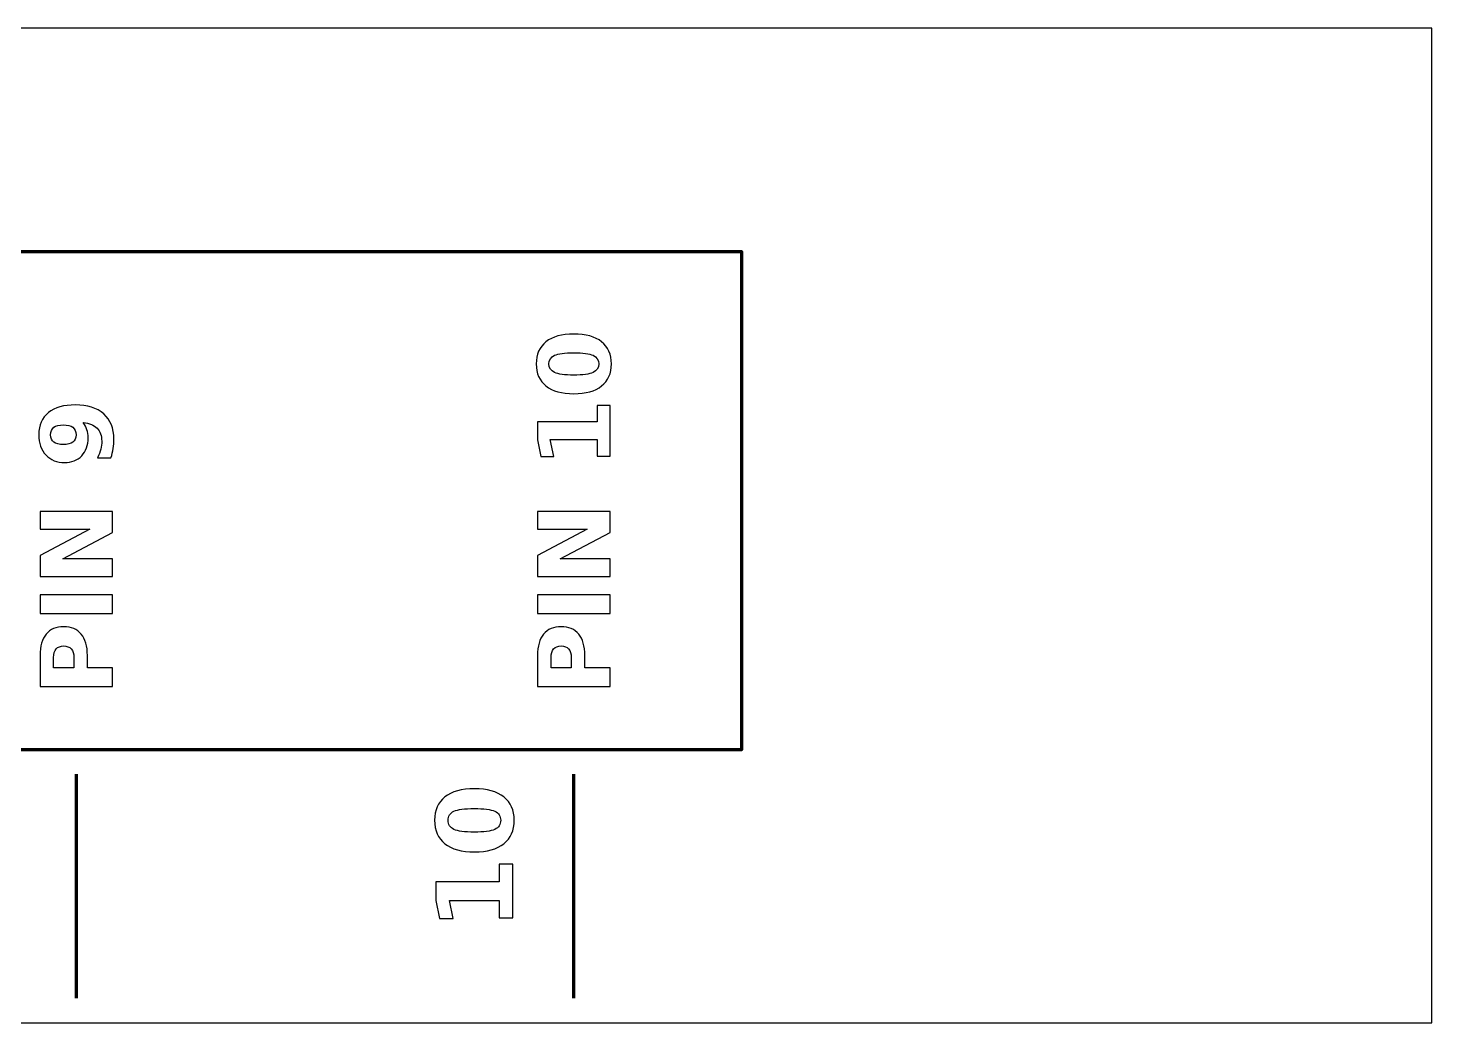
# Model space of a CAD drawing. Header units: centimetres. Extents: x -11.2 to 0.2, y -15.8 to -13.8.
# Drawn here: x -2.597 to 0.225, y -15.85 to -13.85 of the extents above; entities that cross this region are included whole.
import ezdxf

# ---------------------------------------------------------------- set-up
doc = ezdxf.new("R2010")
doc.units = ezdxf.units.CM
doc.header["$MEASUREMENT"] = 0
doc.layers.add('Layer 1', color=7, linetype='Continuous')

msp = doc.modelspace()

# ---------------------------------------------------------------- linework, layer by layer
at = {"layer": 'Layer 1', "color": 7}
msp.add_open_spline([(-11.225, -13.85), (-11.225, -13.85), (0.225, -13.85), (0.225, -13.85), (0.225, -13.85), (0.225, -13.85), (0.225, -15.85), (0.225, -15.85), (0.225, -15.85), (0.225, -15.85), (-11.225, -15.85), (-11.225, -15.85), (-11.225, -15.85), (-11.225, -15.85), (-11.225, -13.85), (-11.225, -13.85)], degree=3, knots=[0, 0, 0, 0, 0.25, 0.25, 0.25, 0.25, 0.5, 0.5, 0.5, 0.5, 0.75, 0.75, 0.75, 0.75, 1, 1, 1, 1], dxfattribs=at)
at = {"layer": 'Layer 1', "color": 250, "lineweight": 100}
msp.add_open_spline([(-10.76251, -15.3), (-10.76251, -15.3), (-10.76251, -14.3), (-10.76251, -14.3), (-10.76251, -14.3), (-10.76251, -14.3), (-1.16251, -14.3), (-1.16251, -14.3), (-1.16251, -14.3), (-1.16251, -14.3), (-1.16251, -15.3), (-1.16251, -15.3), (-1.16251, -15.3), (-1.16251, -15.3), (-10.76251, -15.3), (-10.76251, -15.3)], degree=3, knots=[0, 0, 0, 0, 0.25, 0.25, 0.25, 0.25, 0.5, 0.5, 0.5, 0.5, 0.75, 0.75, 0.75, 0.75, 1, 1, 1, 1], dxfattribs=at)
at = {"layer": 'Layer 1', "color": 250}
for points, knots in [([(-1.49997, -14.46511), (-1.4758, -14.46511), (-1.45717, -14.47031), (-1.44403, -14.48074), (-1.44403, -14.48074), (-1.43093, -14.49114), (-1.42437, -14.50594), (-1.42437, -14.52508), (-1.42437, -14.52508), (-1.42437, -14.54428), (-1.43093, -14.55911), (-1.44403, -14.56951), (-1.44403, -14.56951), (-1.45717, -14.57994), (-1.4758, -14.58514), (-1.49997, -14.58514), (-1.49997, -14.58514), (-1.52417, -14.58514), (-1.54283, -14.57994), (-1.55597, -14.56951), (-1.55597, -14.56951), (-1.56907, -14.55911), (-1.57563, -14.54428), (-1.57563, -14.52508), (-1.57563, -14.52508), (-1.57563, -14.50594), (-1.56907, -14.49114), (-1.55597, -14.48074), (-1.55597, -14.48074), (-1.54283, -14.47031), (-1.52417, -14.46511), (-1.49997, -14.46511)], [0, 0, 0, 0, 0.125, 0.125, 0.125, 0.125, 0.25, 0.25, 0.25, 0.25, 0.375, 0.375, 0.375, 0.375, 0.5, 0.5, 0.5, 0.5, 0.625, 0.625, 0.625, 0.625, 0.75, 0.75, 0.75, 0.75, 0.875, 0.875, 0.875, 0.875, 1, 1, 1, 1]), ([(-1.50023, -14.50271), (-1.51847, -14.50271), (-1.5313, -14.50441), (-1.53877, -14.50784), (-1.53877, -14.50784), (-1.5462, -14.51124), (-1.54993, -14.51701), (-1.54993, -14.52508), (-1.54993, -14.52508), (-1.54993, -14.53314), (-1.5462, -14.53891), (-1.53877, -14.54238), (-1.53877, -14.54238), (-1.5313, -14.54581), (-1.51847, -14.54754), (-1.50023, -14.54754), (-1.50023, -14.54754), (-1.48183, -14.54754), (-1.46883, -14.54581), (-1.4613, -14.54238), (-1.4613, -14.54238), (-1.45373, -14.53891), (-1.44997, -14.53314), (-1.44997, -14.52508), (-1.44997, -14.52508), (-1.44997, -14.51708), (-1.45373, -14.51134), (-1.4613, -14.50788), (-1.4613, -14.50788), (-1.46883, -14.50444), (-1.48183, -14.50271), (-1.50023, -14.50271)], [0, 0, 0, 0, 0.125, 0.125, 0.125, 0.125, 0.25, 0.25, 0.25, 0.25, 0.375, 0.375, 0.375, 0.375, 0.5, 0.5, 0.5, 0.5, 0.625, 0.625, 0.625, 0.625, 0.75, 0.75, 0.75, 0.75, 0.875, 0.875, 0.875, 0.875, 1, 1, 1, 1]), ([(-2.4304, -14.71385), (-2.4304, -14.71385), (-2.45737, -14.71385), (-2.45737, -14.71385), (-2.45737, -14.71385), (-2.45457, -14.70785), (-2.45247, -14.70211), (-2.45107, -14.69665), (-2.45107, -14.69665), (-2.44967, -14.69118), (-2.44897, -14.68578), (-2.44897, -14.68045), (-2.44897, -14.68045), (-2.44897, -14.66925), (-2.45207, -14.66055), (-2.4583, -14.65428), (-2.4583, -14.65428), (-2.4645, -14.64805), (-2.47373, -14.64435), (-2.48597, -14.64325), (-2.48597, -14.64325), (-2.4827, -14.64768), (-2.48027, -14.65238), (-2.47863, -14.65741), (-2.47863, -14.65741), (-2.477, -14.66241), (-2.4762, -14.66785), (-2.4762, -14.67371), (-2.4762, -14.67371), (-2.4762, -14.68861), (-2.48053, -14.70065), (-2.48923, -14.70978), (-2.48923, -14.70978), (-2.49793, -14.71895), (-2.50937, -14.72351), (-2.52357, -14.72351), (-2.52357, -14.72351), (-2.53927, -14.72351), (-2.55183, -14.71841), (-2.56127, -14.70825), (-2.56127, -14.70825), (-2.5707, -14.69805), (-2.57543, -14.68438), (-2.57543, -14.66728), (-2.57543, -14.66728), (-2.57543, -14.64825), (-2.56903, -14.63355), (-2.5562, -14.62315), (-2.5562, -14.62315), (-2.54337, -14.61271), (-2.52523, -14.60751), (-2.5018, -14.60751), (-2.5018, -14.60751), (-2.47773, -14.60751), (-2.4588, -14.61361), (-2.44503, -14.62578), (-2.44503, -14.62578), (-2.43127, -14.63795), (-2.42437, -14.65465), (-2.42437, -14.67585), (-2.42437, -14.67585), (-2.42437, -14.68271), (-2.42487, -14.68925), (-2.42587, -14.69548), (-2.42587, -14.69548), (-2.42687, -14.70175), (-2.4284, -14.70785), (-2.4304, -14.71385)], [0, 0, 0, 0, 0.0588235, 0.0588235, 0.0588235, 0.0588235, 0.1176471, 0.1176471, 0.1176471, 0.1176471, 0.1764706, 0.1764706, 0.1764706, 0.1764706, 0.2352941, 0.2352941, 0.2352941, 0.2352941, 0.2941176, 0.2941176, 0.2941176, 0.2941176, 0.3529412, 0.3529412, 0.3529412, 0.3529412, 0.4117647, 0.4117647, 0.4117647, 0.4117647, 0.4705882, 0.4705882, 0.4705882, 0.4705882, 0.5294118, 0.5294118, 0.5294118, 0.5294118, 0.5882353, 0.5882353, 0.5882353, 0.5882353, 0.6470588, 0.6470588, 0.6470588, 0.6470588, 0.7058824, 0.7058824, 0.7058824, 0.7058824, 0.7647059, 0.7647059, 0.7647059, 0.7647059, 0.8235294, 0.8235294, 0.8235294, 0.8235294, 0.8823529, 0.8823529, 0.8823529, 0.8823529, 0.9411765, 0.9411765, 0.9411765, 0.9411765, 1, 1, 1, 1]), ([(-1.45317, -14.71045), (-1.45317, -14.71045), (-1.45317, -14.67725), (-1.45317, -14.67725), (-1.45317, -14.67725), (-1.45317, -14.67725), (-1.5474, -14.67725), (-1.5474, -14.67725), (-1.5474, -14.67725), (-1.5474, -14.67725), (-1.54037, -14.71131), (-1.54037, -14.71131), (-1.54037, -14.71131), (-1.54037, -14.71131), (-1.56597, -14.71131), (-1.56597, -14.71131), (-1.56597, -14.71131), (-1.56597, -14.71131), (-1.573, -14.67745), (-1.573, -14.67745), (-1.573, -14.67745), (-1.573, -14.67745), (-1.573, -14.64171), (-1.573, -14.64171), (-1.573, -14.64171), (-1.573, -14.64171), (-1.45317, -14.64171), (-1.45317, -14.64171), (-1.45317, -14.64171), (-1.45317, -14.64171), (-1.45317, -14.60851), (-1.45317, -14.60851), (-1.45317, -14.60851), (-1.45317, -14.60851), (-1.4272, -14.60851), (-1.4272, -14.60851), (-1.4272, -14.60851), (-1.4272, -14.60851), (-1.4272, -14.71045), (-1.4272, -14.71045), (-1.4272, -14.71045), (-1.4272, -14.71045), (-1.45317, -14.71045), (-1.45317, -14.71045)], [0, 0, 0, 0, 0.0909091, 0.0909091, 0.0909091, 0.0909091, 0.1818182, 0.1818182, 0.1818182, 0.1818182, 0.2727273, 0.2727273, 0.2727273, 0.2727273, 0.3636364, 0.3636364, 0.3636364, 0.3636364, 0.4545455, 0.4545455, 0.4545455, 0.4545455, 0.5454545, 0.5454545, 0.5454545, 0.5454545, 0.6363636, 0.6363636, 0.6363636, 0.6363636, 0.7272727, 0.7272727, 0.7272727, 0.7272727, 0.8181818, 0.8181818, 0.8181818, 0.8181818, 0.9090909, 0.9090909, 0.9090909, 0.9090909, 1, 1, 1, 1]), ([(-2.5006, -14.66745), (-2.5006, -14.66088), (-2.50273, -14.65595), (-2.507, -14.65261), (-2.507, -14.65261), (-2.51127, -14.64931), (-2.51767, -14.64765), (-2.5262, -14.64765), (-2.5262, -14.64765), (-2.53467, -14.64765), (-2.54107, -14.64931), (-2.54537, -14.65261), (-2.54537, -14.65261), (-2.54967, -14.65595), (-2.5518, -14.66088), (-2.5518, -14.66745), (-2.5518, -14.66745), (-2.5518, -14.67405), (-2.54967, -14.67898), (-2.54537, -14.68231), (-2.54537, -14.68231), (-2.54107, -14.68561), (-2.53467, -14.68728), (-2.5262, -14.68728), (-2.5262, -14.68728), (-2.51767, -14.68728), (-2.51127, -14.68561), (-2.507, -14.68231), (-2.507, -14.68231), (-2.50273, -14.67898), (-2.5006, -14.67405), (-2.5006, -14.66745)], [0, 0, 0, 0, 0.125, 0.125, 0.125, 0.125, 0.25, 0.25, 0.25, 0.25, 0.375, 0.375, 0.375, 0.375, 0.5, 0.5, 0.5, 0.5, 0.625, 0.625, 0.625, 0.625, 0.75, 0.75, 0.75, 0.75, 0.875, 0.875, 0.875, 0.875, 1, 1, 1, 1]), ([(-2.573, -14.95251), (-2.573, -14.95251), (-2.573, -14.91051), (-2.573, -14.91051), (-2.573, -14.91051), (-2.573, -14.91051), (-2.473, -14.85748), (-2.473, -14.85748), (-2.473, -14.85748), (-2.473, -14.85748), (-2.573, -14.85748), (-2.573, -14.85748), (-2.573, -14.85748), (-2.573, -14.85748), (-2.573, -14.82185), (-2.573, -14.82185), (-2.573, -14.82185), (-2.573, -14.82185), (-2.4272, -14.82185), (-2.4272, -14.82185), (-2.4272, -14.82185), (-2.4272, -14.82185), (-2.4272, -14.86385), (-2.4272, -14.86385), (-2.4272, -14.86385), (-2.4272, -14.86385), (-2.5272, -14.91688), (-2.5272, -14.91688), (-2.5272, -14.91688), (-2.5272, -14.91688), (-2.4272, -14.91688), (-2.4272, -14.91688), (-2.4272, -14.91688), (-2.4272, -14.91688), (-2.4272, -14.95251), (-2.4272, -14.95251), (-2.4272, -14.95251), (-2.4272, -14.95251), (-2.573, -14.95251), (-2.573, -14.95251)], [0, 0, 0, 0, 0.1, 0.1, 0.1, 0.1, 0.2, 0.2, 0.2, 0.2, 0.3, 0.3, 0.3, 0.3, 0.4, 0.4, 0.4, 0.4, 0.5, 0.5, 0.5, 0.5, 0.6, 0.6, 0.6, 0.6, 0.7, 0.7, 0.7, 0.7, 0.8, 0.8, 0.8, 0.8, 0.9, 0.9, 0.9, 0.9, 1, 1, 1, 1]), ([(-1.573, -14.95251), (-1.573, -14.95251), (-1.573, -14.91051), (-1.573, -14.91051), (-1.573, -14.91051), (-1.573, -14.91051), (-1.473, -14.85748), (-1.473, -14.85748), (-1.473, -14.85748), (-1.473, -14.85748), (-1.573, -14.85748), (-1.573, -14.85748), (-1.573, -14.85748), (-1.573, -14.85748), (-1.573, -14.82185), (-1.573, -14.82185), (-1.573, -14.82185), (-1.573, -14.82185), (-1.4272, -14.82185), (-1.4272, -14.82185), (-1.4272, -14.82185), (-1.4272, -14.82185), (-1.4272, -14.86385), (-1.4272, -14.86385), (-1.4272, -14.86385), (-1.4272, -14.86385), (-1.5272, -14.91688), (-1.5272, -14.91688), (-1.5272, -14.91688), (-1.5272, -14.91688), (-1.4272, -14.91688), (-1.4272, -14.91688), (-1.4272, -14.91688), (-1.4272, -14.91688), (-1.4272, -14.95251), (-1.4272, -14.95251), (-1.4272, -14.95251), (-1.4272, -14.95251), (-1.573, -14.95251), (-1.573, -14.95251)], [0, 0, 0, 0, 0.1, 0.1, 0.1, 0.1, 0.2, 0.2, 0.2, 0.2, 0.3, 0.3, 0.3, 0.3, 0.4, 0.4, 0.4, 0.4, 0.5, 0.5, 0.5, 0.5, 0.6, 0.6, 0.6, 0.6, 0.7, 0.7, 0.7, 0.7, 0.8, 0.8, 0.8, 0.8, 0.9, 0.9, 0.9, 0.9, 1, 1, 1, 1]), ([(-2.573, -15.02691), (-2.573, -15.02691), (-2.573, -14.98931), (-2.573, -14.98931), (-2.573, -14.98931), (-2.573, -14.98931), (-2.4272, -14.98931), (-2.4272, -14.98931), (-2.4272, -14.98931), (-2.4272, -14.98931), (-2.4272, -15.02691), (-2.4272, -15.02691), (-2.4272, -15.02691), (-2.4272, -15.02691), (-2.573, -15.02691), (-2.573, -15.02691)], [0, 0, 0, 0, 0.25, 0.25, 0.25, 0.25, 0.5, 0.5, 0.5, 0.5, 0.75, 0.75, 0.75, 0.75, 1, 1, 1, 1]), ([(-1.573, -15.02691), (-1.573, -15.02691), (-1.573, -14.98931), (-1.573, -14.98931), (-1.573, -14.98931), (-1.573, -14.98931), (-1.4272, -14.98931), (-1.4272, -14.98931), (-1.4272, -14.98931), (-1.4272, -14.98931), (-1.4272, -15.02691), (-1.4272, -15.02691), (-1.4272, -15.02691), (-1.4272, -15.02691), (-1.573, -15.02691), (-1.573, -15.02691)], [0, 0, 0, 0, 0.25, 0.25, 0.25, 0.25, 0.5, 0.5, 0.5, 0.5, 0.75, 0.75, 0.75, 0.75, 1, 1, 1, 1]), ([(-2.573, -15.17348), (-2.573, -15.17348), (-2.573, -15.11108), (-2.573, -15.11108), (-2.573, -15.11108), (-2.573, -15.09252), (-2.56887, -15.07828), (-2.56063, -15.06835), (-2.56063, -15.06835), (-2.5524, -15.05842), (-2.54067, -15.05345), (-2.52543, -15.05345), (-2.52543, -15.05345), (-2.51017, -15.05345), (-2.4984, -15.05842), (-2.49017, -15.06835), (-2.49017, -15.06835), (-2.48193, -15.07828), (-2.4778, -15.09252), (-2.4778, -15.11108), (-2.4778, -15.11108), (-2.4778, -15.11108), (-2.4778, -15.13588), (-2.4778, -15.13588), (-2.4778, -15.13588), (-2.4778, -15.13588), (-2.4272, -15.13588), (-2.4272, -15.13588), (-2.4272, -15.13588), (-2.4272, -15.13588), (-2.4272, -15.17348), (-2.4272, -15.17348), (-2.4272, -15.17348), (-2.4272, -15.17348), (-2.573, -15.17348), (-2.573, -15.17348)], [0, 0, 0, 0, 0.1111111, 0.1111111, 0.1111111, 0.1111111, 0.2222222, 0.2222222, 0.2222222, 0.2222222, 0.3333333, 0.3333333, 0.3333333, 0.3333333, 0.4444444, 0.4444444, 0.4444444, 0.4444444, 0.5555556, 0.5555556, 0.5555556, 0.5555556, 0.6666667, 0.6666667, 0.6666667, 0.6666667, 0.7777778, 0.7777778, 0.7777778, 0.7777778, 0.8888889, 0.8888889, 0.8888889, 0.8888889, 1, 1, 1, 1]), ([(-1.573, -15.17348), (-1.573, -15.17348), (-1.573, -15.11108), (-1.573, -15.11108), (-1.573, -15.11108), (-1.573, -15.09252), (-1.56887, -15.07828), (-1.56063, -15.06835), (-1.56063, -15.06835), (-1.5524, -15.05842), (-1.54067, -15.05345), (-1.52543, -15.05345), (-1.52543, -15.05345), (-1.51017, -15.05345), (-1.4984, -15.05842), (-1.49017, -15.06835), (-1.49017, -15.06835), (-1.48193, -15.07828), (-1.4778, -15.09252), (-1.4778, -15.11108), (-1.4778, -15.11108), (-1.4778, -15.11108), (-1.4778, -15.13588), (-1.4778, -15.13588), (-1.4778, -15.13588), (-1.4778, -15.13588), (-1.4272, -15.13588), (-1.4272, -15.13588), (-1.4272, -15.13588), (-1.4272, -15.13588), (-1.4272, -15.17348), (-1.4272, -15.17348), (-1.4272, -15.17348), (-1.4272, -15.17348), (-1.573, -15.17348), (-1.573, -15.17348)], [0, 0, 0, 0, 0.1111111, 0.1111111, 0.1111111, 0.1111111, 0.2222222, 0.2222222, 0.2222222, 0.2222222, 0.3333333, 0.3333333, 0.3333333, 0.3333333, 0.4444444, 0.4444444, 0.4444444, 0.4444444, 0.5555556, 0.5555556, 0.5555556, 0.5555556, 0.6666667, 0.6666667, 0.6666667, 0.6666667, 0.7777778, 0.7777778, 0.7777778, 0.7777778, 0.8888889, 0.8888889, 0.8888889, 0.8888889, 1, 1, 1, 1]), ([(-2.54577, -15.13588), (-2.54577, -15.13588), (-2.50503, -15.13588), (-2.50503, -15.13588), (-2.50503, -15.13588), (-2.50503, -15.13588), (-2.50503, -15.11508), (-2.50503, -15.11508), (-2.50503, -15.11508), (-2.50503, -15.10778), (-2.5068, -15.10215), (-2.51037, -15.09818), (-2.51037, -15.09818), (-2.5139, -15.09422), (-2.51893, -15.09222), (-2.52543, -15.09222), (-2.52543, -15.09222), (-2.53197, -15.09222), (-2.53697, -15.09422), (-2.5405, -15.09818), (-2.5405, -15.09818), (-2.544, -15.10215), (-2.54577, -15.10778), (-2.54577, -15.11508), (-2.54577, -15.11508), (-2.54577, -15.11508), (-2.54577, -15.13588), (-2.54577, -15.13588)], [0, 0, 0, 0, 0.1428571, 0.1428571, 0.1428571, 0.1428571, 0.2857143, 0.2857143, 0.2857143, 0.2857143, 0.4285714, 0.4285714, 0.4285714, 0.4285714, 0.5714286, 0.5714286, 0.5714286, 0.5714286, 0.7142857, 0.7142857, 0.7142857, 0.7142857, 0.8571429, 0.8571429, 0.8571429, 0.8571429, 1, 1, 1, 1]), ([(-1.54577, -15.13588), (-1.54577, -15.13588), (-1.50503, -15.13588), (-1.50503, -15.13588), (-1.50503, -15.13588), (-1.50503, -15.13588), (-1.50503, -15.11508), (-1.50503, -15.11508), (-1.50503, -15.11508), (-1.50503, -15.10778), (-1.5068, -15.10215), (-1.51037, -15.09818), (-1.51037, -15.09818), (-1.5139, -15.09422), (-1.51893, -15.09222), (-1.52543, -15.09222), (-1.52543, -15.09222), (-1.53197, -15.09222), (-1.53697, -15.09422), (-1.5405, -15.09818), (-1.5405, -15.09818), (-1.544, -15.10215), (-1.54577, -15.10778), (-1.54577, -15.11508), (-1.54577, -15.11508), (-1.54577, -15.11508), (-1.54577, -15.13588), (-1.54577, -15.13588)], [0, 0, 0, 0, 0.1428571, 0.1428571, 0.1428571, 0.1428571, 0.2857143, 0.2857143, 0.2857143, 0.2857143, 0.4285714, 0.4285714, 0.4285714, 0.4285714, 0.5714286, 0.5714286, 0.5714286, 0.5714286, 0.7142857, 0.7142857, 0.7142857, 0.7142857, 0.8571429, 0.8571429, 0.8571429, 0.8571429, 1, 1, 1, 1]), ([(-1.69987, -15.37919), (-1.6743, -15.37919), (-1.65458, -15.38469), (-1.64068, -15.39573), (-1.64068, -15.39573), (-1.62681, -15.40674), (-1.61986, -15.4224), (-1.61986, -15.44265), (-1.61986, -15.44265), (-1.61986, -15.46297), (-1.62681, -15.47867), (-1.64068, -15.48968), (-1.64068, -15.48968), (-1.65458, -15.50072), (-1.6743, -15.50623), (-1.69987, -15.50623), (-1.69987, -15.50623), (-1.72548, -15.50623), (-1.74524, -15.50072), (-1.75914, -15.48968), (-1.75914, -15.48968), (-1.773, -15.47867), (-1.77995, -15.46297), (-1.77995, -15.44265), (-1.77995, -15.44265), (-1.77995, -15.4224), (-1.773, -15.40674), (-1.75914, -15.39573), (-1.75914, -15.39573), (-1.74524, -15.38469), (-1.72548, -15.37919), (-1.69987, -15.37919)], [0, 0, 0, 0, 0.125, 0.125, 0.125, 0.125, 0.25, 0.25, 0.25, 0.25, 0.375, 0.375, 0.375, 0.375, 0.5, 0.5, 0.5, 0.5, 0.625, 0.625, 0.625, 0.625, 0.75, 0.75, 0.75, 0.75, 0.875, 0.875, 0.875, 0.875, 1, 1, 1, 1]), ([(-1.70015, -15.41898), (-1.71945, -15.41898), (-1.73303, -15.42078), (-1.74094, -15.42441), (-1.74094, -15.42441), (-1.7488, -15.42801), (-1.75275, -15.43412), (-1.75275, -15.44265), (-1.75275, -15.44265), (-1.75275, -15.45119), (-1.7488, -15.45729), (-1.74094, -15.46096), (-1.74094, -15.46096), (-1.73303, -15.4646), (-1.71945, -15.46643), (-1.70015, -15.46643), (-1.70015, -15.46643), (-1.68068, -15.46643), (-1.66692, -15.4646), (-1.65895, -15.46096), (-1.65895, -15.46096), (-1.65094, -15.45729), (-1.64696, -15.45119), (-1.64696, -15.44265), (-1.64696, -15.44265), (-1.64696, -15.43419), (-1.65094, -15.42812), (-1.65895, -15.42445), (-1.65895, -15.42445), (-1.66692, -15.42082), (-1.68068, -15.41898), (-1.70015, -15.41898)], [0, 0, 0, 0, 0.125, 0.125, 0.125, 0.125, 0.25, 0.25, 0.25, 0.25, 0.375, 0.375, 0.375, 0.375, 0.5, 0.5, 0.5, 0.5, 0.625, 0.625, 0.625, 0.625, 0.75, 0.75, 0.75, 0.75, 0.875, 0.875, 0.875, 0.875, 1, 1, 1, 1]), ([(-1.65034, -15.63884), (-1.65034, -15.63884), (-1.65034, -15.6037), (-1.65034, -15.6037), (-1.65034, -15.6037), (-1.65034, -15.6037), (-1.75007, -15.6037), (-1.75007, -15.6037), (-1.75007, -15.6037), (-1.75007, -15.6037), (-1.74263, -15.63976), (-1.74263, -15.63976), (-1.74263, -15.63976), (-1.74263, -15.63976), (-1.76972, -15.63976), (-1.76972, -15.63976), (-1.76972, -15.63976), (-1.76972, -15.63976), (-1.77717, -15.60391), (-1.77717, -15.60391), (-1.77717, -15.60391), (-1.77717, -15.60391), (-1.77717, -15.5661), (-1.77717, -15.5661), (-1.77717, -15.5661), (-1.77717, -15.5661), (-1.65034, -15.5661), (-1.65034, -15.5661), (-1.65034, -15.5661), (-1.65034, -15.5661), (-1.65034, -15.53096), (-1.65034, -15.53096), (-1.65034, -15.53096), (-1.65034, -15.53096), (-1.62286, -15.53096), (-1.62286, -15.53096), (-1.62286, -15.53096), (-1.62286, -15.53096), (-1.62286, -15.63884), (-1.62286, -15.63884), (-1.62286, -15.63884), (-1.62286, -15.63884), (-1.65034, -15.63884), (-1.65034, -15.63884)], [0, 0, 0, 0, 0.0909091, 0.0909091, 0.0909091, 0.0909091, 0.1818182, 0.1818182, 0.1818182, 0.1818182, 0.2727273, 0.2727273, 0.2727273, 0.2727273, 0.3636364, 0.3636364, 0.3636364, 0.3636364, 0.4545455, 0.4545455, 0.4545455, 0.4545455, 0.5454545, 0.5454545, 0.5454545, 0.5454545, 0.6363636, 0.6363636, 0.6363636, 0.6363636, 0.7272727, 0.7272727, 0.7272727, 0.7272727, 0.8181818, 0.8181818, 0.8181818, 0.8181818, 0.9090909, 0.9090909, 0.9090909, 0.9090909, 1, 1, 1, 1])]:
    msp.add_open_spline(points, degree=3, knots=knots, dxfattribs=at)
at = {"layer": 'Layer 1', "color": 250, "lineweight": 106}
for points in [[(-2.5, -15.8), (-2.5, -15.8), (-2.50002, -15.35001), (-2.50002, -15.35001)], [(-1.5, -15.8), (-1.5, -15.8), (-1.50002, -15.35001), (-1.50002, -15.35001)]]:
    msp.add_open_spline(points, degree=3, dxfattribs=at)

doc.saveas('drawing.dxf')
